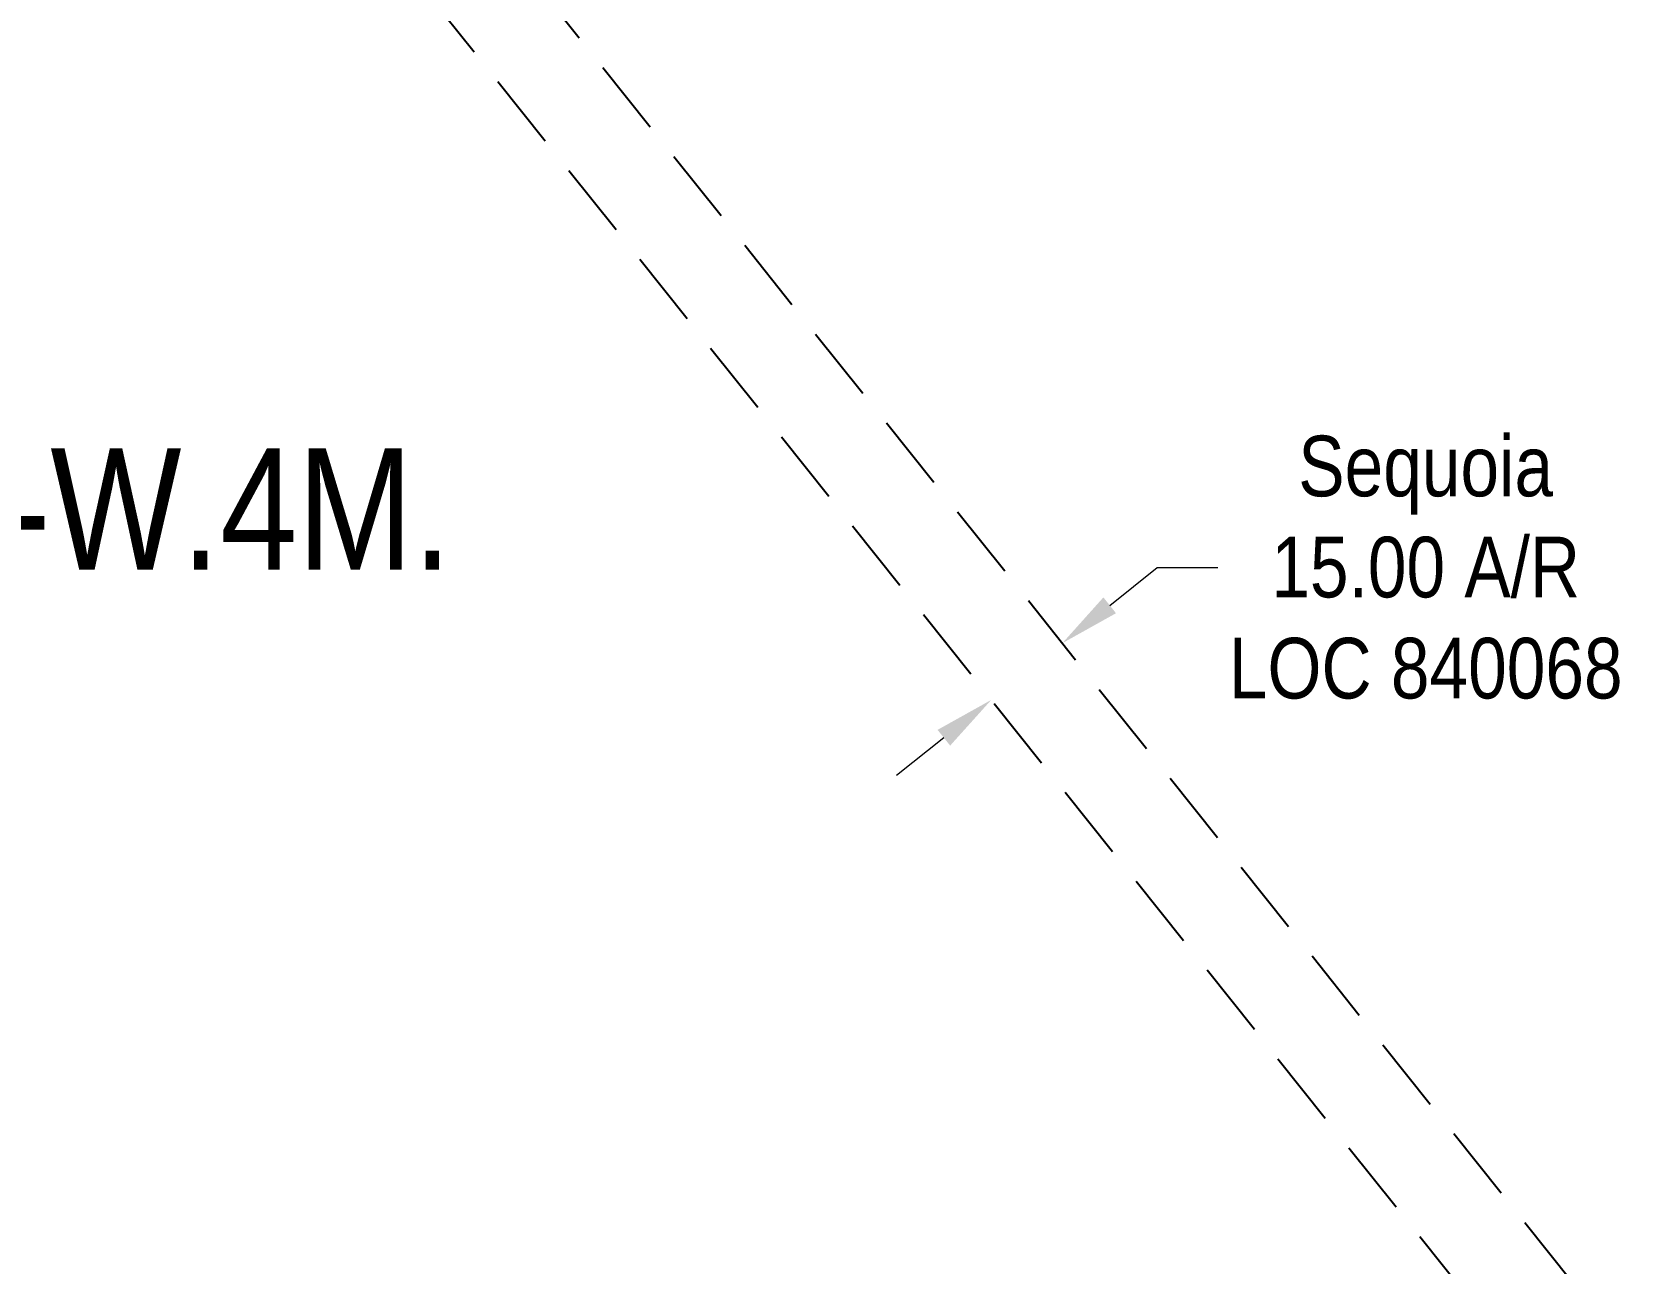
# Model space of a CAD drawing. Extents: x 329124 to 332550, y 6141944 to 6144607.
# Drawn here: x 330337 to 330600.2, y 6142127.3 to 6142330.4 of the extents above; entities that cross this region are included whole.
import ezdxf

# ---------------------------------------------------------------- set-up
doc = ezdxf.new("R2010")
doc.units = 0
doc.header["$LTSCALE"] = 5
doc.header["$PDSIZE"] = 0.5
doc.linetypes.add('foc-ACCESSROAD', pattern=[3.75, 2.5, -1.25])
doc.layers.get('Defpoints').update_dxf_attribs({"color": 9})
doc.layers.add('C-SYMBOL', color=7, linetype='Continuous')
doc.layers.add('F-AR', color=190, linetype='foc-ACCESSROAD')
doc.layers.add('F-AR-T', color=190, linetype='Continuous', lineweight=9)
doc.styles.add('175L', font='ARIALN.TTF', dxfattribs={"height": 20})
doc.styles.add('80CG', font='ARIALN.TTF', dxfattribs={"height": 10})
doc.dimstyles.new('Compass 5 000', dxfattribs={"dimscale": 5, "dimtxt": 9, "dimasz": 2, "dimexe": 0.2, "dimexo": 0.0625, "dimgap": 0.5, "dimtad": 0, "dimtih": 1, "dimtoh": 1, "dimzin": 0, "dimdsep": 46, "dimtxsty": '80CG', "dimcen": 0.1, "dimse1": 1, "dimse2": 1, "dimclrd": 256, "dimclrt": 256, "dimaunit": 1, "dimadec": 4, "dimazin": 0, "dimtfac": 0.06, "dimtofl": 0, "dimtmove": 0, "dimatfit": 1, "dimfxl": 0.2, "dimtolj": 1, "dimtzin": 0, "dimlwd": -1, "dimarcsym": 0})

# ---------------------------------------------------------------- blocks, each defined once
blk = doc.blocks.new('*D425')
at = {"layer": 'Defpoints', "color": 0, "transparency": 16777216}
for p in [(330429.26, 6142326.97), (330417.53, 6142317.6), (330507.01, 6142229.58)]:
    blk.add_point(p, dxfattribs=at)
at = {"layer": 'F-AR-T', "transparency": 16777216}
for p, q in [((330514.82, 6142235.82), (330522.64, 6142242.06)), ((330522.64, 6142242.06), (330532.64, 6142242.06)), ((330487.46, 6142213.98), (330479.65, 6142207.74))]:
    blk.add_line(p, q, dxfattribs=at)
for points in [[(330513.78, 6142237.13), (330515.86, 6142234.52), (330507.01, 6142229.58)], [(330486.42, 6142215.28), (330488.5, 6142212.68), (330495.28, 6142220.22)]]:
    blk.add_solid(points, dxfattribs=at)
at = {"layer": 'F-AR-T', "transparency": 16777216, "insert": (330566.95, 6142242.06), "char_height": 10, "attachment_point": 5, "style": '80CG'}
blk.add_mtext('\\A1;Sequoia\\P15.00 A/R\\PLOC 840068', dxfattribs=at)
blk = doc.blocks.new('*D426')
at = {"layer": 'Defpoints', "color": 0, "transparency": 16777216}
for p in [(329961.67, 6142017.39), (330363.27, 6141999.22), (330362.82, 6141989.25)]:
    blk.add_point(p, dxfattribs=at)
at = {"layer": 'F-AR-T', "transparency": 16777216}
for p, q in [((329962.12, 6142027.38), (329965.86, 6142109.97)), ((329965.86, 6142109.97), (329975.86, 6142109.97)), ((329960.76, 6141997.43), (329960.31, 6141987.44))]:
    blk.add_line(p, q, dxfattribs=at)
for points in [[(329960.46, 6142027.45), (329963.78, 6142027.3), (329961.67, 6142017.39)], [(329959.1, 6141997.5), (329962.43, 6141997.35), (329961.22, 6142007.42)]]:
    blk.add_solid(points, dxfattribs=at)
at = {"layer": 'F-AR-T', "transparency": 16777216, "insert": (330010.16, 6142109.97), "char_height": 10, "attachment_point": 5, "style": '80CG'}
blk.add_mtext('\\A1;Sequoia\\P10.00 A/R\\PLOC 941603\\P(Expired)', dxfattribs=at)

msp = doc.modelspace()

# ---------------------------------------------------------------- linework, layer by layer
at = {"layer": 'F-AR', "flags": 128}
msp.add_lwpolyline([(330800.941, 6141966.165), (330730.781, 6141969.185), (330700.638, 6141970.48), (330694.451, 6141970.746), (330691.525, 6141974.412), (330683.228, 6141984.805), (330630.683, 6142050.616), (330351.913, 6142399.787), (330361.823, 6142399.404), (330362.266, 6142410.878), (330650.486, 6142049.872), (330701.246, 6141986.295), (330701.92, 6141985.45), (330731.358, 6141984.185), (330801.518, 6141981.165)], dxfattribs=at)

# ---------------------------------------------------------------- dimensions: what is measured, and where the dimension line sits
at = {"layer": 'F-AR-T'}
for base, p1, p2, angle, text, picture, middle in [((330507.007, 6142229.585), (330417.526, 6142317.603), (330429.257, 6142326.969), 38.60312, 'Sequoia\\P15.00 A/R\\PLOC 840068', '*D425', (330566.951, 6142242.063)), ((329961.668, 6142017.386), (330362.82, 6141989.245), (330363.271, 6141999.215), 87.4094, 'Sequoia\\P10.00 A/R\\PLOC 941603\\P(Expired)', '*D426', (330010.161, 6142109.975))]:
    dim = msp.add_linear_dim(base=base, p1=p1, p2=p2, angle=angle, text=text, dimstyle='Compass 5 000', dxfattribs=at)
    dim.commit()
    dim.dimension.update_dxf_attribs({"geometry": picture, "text_midpoint": middle, "dimtype": 161})

# ---------------------------------------------------------------- next in the draw order: texts
at = {"layer": 'C-SYMBOL', "color": 3, "insert": (330226.102, 6142261.718), "char_height": 19.99823, "width": 358.5857, "attachment_point": 2, "style": '175L', "bg_fill": 3, "box_fill_scale": 1.1, "bg_fill_color": 256, "bg_fill_transparency": 0}
msp.add_mtext('Theor. N.E.1/4 Sec. 7-74-24-W.4M.', dxfattribs=at)

doc.saveas('drawing.dxf')
